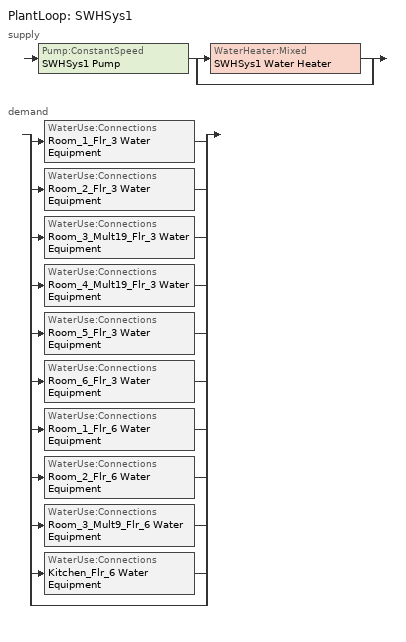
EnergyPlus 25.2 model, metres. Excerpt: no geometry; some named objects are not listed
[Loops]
PlantLoop 'SWHSys1'
 supply: Pump:ConstantSpeed 'SWHSys1 Pump' > split
  | WaterHeater:Mixed 'SWHSys1 Water Heater'
  | bypass
 demand: split
  | WaterUse:Connections 'Room_1_Flr_3 Water Equipment'
  | WaterUse:Connections 'Room_2_Flr_3 Water Equipment'
  | WaterUse:Connections 'Room_3_Mult19_Flr_3 Water Equipment'
  | WaterUse:Connections 'Room_4_Mult19_Flr_3 Water Equipment'
  | WaterUse:Connections 'Room_5_Flr_3 Water Equipment'
  | WaterUse:Connections 'Room_6_Flr_3 Water Equipment'
  | WaterUse:Connections 'Room_1_Flr_6 Water Equipment'
  | WaterUse:Connections 'Room_2_Flr_6 Water Equipment'
  | WaterUse:Connections 'Room_3_Mult9_Flr_6 Water Equipment'
  | WaterUse:Connections 'Kitchen_Flr_6 Water Equipment'
  | bypass
[Sizing:Plant]
SWHSys1: Loop Type=Heating; Design Loop Exit Temperature=60; Loop Design Temperature Difference=5
[Pump:ConstantSpeed]
SWHSys1 Pump: Design Flow Rate=autosize; Design Pump Head=29891; Design Power Consumption=AUTOSIZE; Motor Efficiency=0.3; Fraction of Motor Inefficiencies to Fluid Stream=0; Pump Control Type=Intermittent
[WaterHeater:Mixed]
SWHSys1 Water Heater: Tank Volume=2.27125; Setpoint Temperature Schedule=SWHSys1 Water Heater Setpoint Temperature Schedule Name; Deadband Temperature Difference=2; Maximum Temperature Limit=82.2222; Heater Control Type=Cycle; Heater Maximum Capacity=175842.6; Heater Fuel Type=NATURALGAS; Heater Thermal Efficiency=0.95; Off Cycle Parasitic Fuel Consumption Rate=13443.3; Off Cycle Parasitic Fuel Type=NATURALGAS; Off Cycle Parasitic Heat Fraction to Tank=0; On Cycle Parasitic Fuel Consumption Rate=13443.3; On Cycle Parasitic Fuel Type=NATURALGAS; Ambient Temperature Indicator=zone; Ambient Temperature Zone=BASEMENT; Off Cycle Loss Coefficient to Ambient Temperature=15.601; On Cycle Loss Coefficient to Ambient Temperature=15.601; Use Side Effectiveness=1; Source Side Effectiveness=1; Use Side Design Flow Rate=AUTOSIZE; Source Side Design Flow Rate=AUTOSIZE; Indirect Water Heating Recovery Time=1.5
[PlantLoop]
SWHSys1: Fluid Type=WATER; Plant Equipment Operation Scheme=SWHSys1 Loop Operation Scheme List; Maximum Loop Temperature=60; Minimum Loop Temperature=10; Maximum Loop Flow Rate=AUTOSIZE; Minimum Loop Flow Rate=0; Plant Loop Volume=AUTOSIZE; Load Distribution Scheme=Optimal
[PlantEquipmentList]
SWHSys1 Equipment List: SWHSys1 Water Heater
[PlantEquipmentOperation:HeatingLoad]
SWHSys1 Operation Scheme: Load Range 1 Lower Limit=0; Load Range 1 Upper Limit=1000000000000000; Range 1 Equipment List=SWHSys1 Equipment List
[PlantEquipmentOperationSchemes]
SWHSys1 Loop Operation Scheme List: Control Scheme 1=SWHSys1 Operation Scheme; Control Scheme 1 Schedule=PlantOnSched
[SetpointManager:Scheduled]
SWHSys1 Loop Setpoint Manager: Control Variable=Temperature; Schedule=SWHSys1-Loop-Temp-Schedule; Setpoint Node or NodeList=SWHSys1 Supply Outlet Node
[Generator:PVWatts]
PV_module: PVWatts Version=5; DC System Capacity=41465.2; Module Type=Premium; Array Type=FixedOpenRack; System Losses=0.113; Array Geometry Type=TiltAzimuth; Tilt Angle=0; Azimuth Angle=180
[ElectricLoadCenter:Inverter:PVWatts]
PV_Inverter: DC to AC Size Ratio=1.2; Inverter Efficiency=0.96
[ElectricLoadCenter:Generators]
PV_Generator: Generator 1=PV_module; Generator 1 Rated Electric Power Output=41465.2; Generator 1 Availability Schedule=PV_SCH
[ElectricLoadCenter:Distribution]
Generator: Generator List=PV_Generator; Generator Operation Scheme Type=Baseload; Electrical Buss Type=DirectCurrentWithInverter; Inverter=PV_Inverter
[WaterUse:Equipment] EndUse Subcategory=WaterUse
Name | Peak Flow Rate | Flow Rate Fraction Schedule | Target Temperature Schedule | Hot Water Supply Temperature Schedule | Zone | Sensible Fraction Schedule | Latent Fraction Schedule
Room_1_Flr_3 Water Equipment | 1.31389e-06 | GuestRoom_SWH_Sch | Room_1_Flr_3 Water Equipment Temp Sched | Room_1_Flr_3 Water Equipment Hot Supply Temp Sched | Room_1_Flr_3 | Room_1_Flr_3 Water Equipment Sensible fract sched | Room_1_Flr_3 Water Equipment Latent fract sched
Room_2_Flr_3 Water Equipment | 1.31389e-06 | GuestRoom_SWH_Sch | Room_2_Flr_3 Water Equipment Temp Sched | Room_2_Flr_3 Water Equipment Hot Supply Temp Sched | Room_2_Flr_3 | Room_2_Flr_3 Water Equipment Sensible fract sched | Room_2_Flr_3 Water Equipment Latent fract sched
Room_3_Mult19_Flr_3 Water Equipment | 1.31389e-06 | GuestRoom_SWH_Sch | Room_3_Mult19_Flr_3 Water Equipment Temp Sched | Room_3_Mult19_Flr_3 Water Equipment Hot Supply Temp Sched | Room_3_Mult19_Flr_3 | Room_3_Mult19_Flr_3 Water Equipment Sensible fract sched | Room_3_Mult19_Flr_3 Water Equipment Latent fract sched
Room_4_Mult19_Flr_3 Water Equipment | 1.31389e-06 | GuestRoom_SWH_Sch | Room_4_Mult19_Flr_3 Water Equipment Temp Sched | Room_4_Mult19_Flr_3 Water Equipment Hot Supply Temp Sched | Room_4_Mult19_Flr_3 | Room_4_Mult19_Flr_3 Water Equipment Sensible fract sched | Room_4_Mult19_Flr_3 Water Equipment Latent fract sched
Room_5_Flr_3 Water Equipment | 1.31389e-06 | GuestRoom_SWH_Sch | Room_5_Flr_3 Water Equipment Temp Sched | Room_5_Flr_3 Water Equipment Hot Supply Temp Sched | Room_5_Flr_3 | Room_5_Flr_3 Water Equipment Sensible fract sched | Room_5_Flr_3 Water Equipment Latent fract sched
Room_6_Flr_3 Water Equipment | 1.31389e-06 | GuestRoom_SWH_Sch | Room_6_Flr_3 Water Equipment Temp Sched | Room_6_Flr_3 Water Equipment Hot Supply Temp Sched | Room_6_Flr_3 | Room_6_Flr_3 Water Equipment Sensible fract sched | Room_6_Flr_3 Water Equipment Latent fract sched
Room_1_Flr_6 Water Equipment | 1.31389e-06 | GuestRoom_SWH_Sch | Room_1_Flr_6 Water Equipment Temp Sched | Room_1_Flr_6 Water Equipment Hot Supply Temp Sched | Room_1_Flr_6 | Room_1_Flr_6 Water Equipment Sensible fract sched | Room_1_Flr_6 Water Equipment Latent fract sched
Room_2_Flr_6 Water Equipment | 1.31389e-06 | GuestRoom_SWH_Sch | Room_2_Flr_6 Water Equipment Temp Sched | Room_2_Flr_6 Water Equipment Hot Supply Temp Sched | Room_2_Flr_6 | Room_2_Flr_6 Water Equipment Sensible fract sched | Room_2_Flr_6 Water Equipment Latent fract sched
Room_3_Mult9_Flr_6 Water Equipment | 1.31389e-06 | GuestRoom_SWH_Sch | Room_3_Mult9_Flr_6 Water Equipment Temp Sched | Room_3_Mult9_Flr_6 Water Equipment Hot Supply Temp Sched | Room_3_Mult9_Flr_6 | Room_3_Mult9_Flr_6 Water Equipment Sensible fract sched | Room_3_Mult9_Flr_6 Water Equipment Latent fract sched
Kitchen_Flr_6 Water Equipment | 0.00013985 | BLDG_SWH_SCH | Kitchen_Flr_6 Water Equipment Temp Sched | Kitchen_Flr_6 Water Equipment Hot Supply Temp Sched | Kitchen_Flr_6 | Kitchen_Flr_6 Water Equipment Sensible fract sched | Kitchen_Flr_6 Water Equipment Latent fract sched
[WaterUse:Connections]
Name | Water Use Equipment 1
Room_1_Flr_3 Water Equipment | Room_1_Flr_3 Water Equipment
Room_2_Flr_3 Water Equipment | Room_2_Flr_3 Water Equipment
Room_3_Mult19_Flr_3 Water Equipment | Room_3_Mult19_Flr_3 Water Equipment
Room_4_Mult19_Flr_3 Water Equipment | Room_4_Mult19_Flr_3 Water Equipment
Room_5_Flr_3 Water Equipment | Room_5_Flr_3 Water Equipment
Room_6_Flr_3 Water Equipment | Room_6_Flr_3 Water Equipment
Room_1_Flr_6 Water Equipment | Room_1_Flr_6 Water Equipment
Room_2_Flr_6 Water Equipment | Room_2_Flr_6 Water Equipment
Room_3_Mult9_Flr_6 Water Equipment | Room_3_Mult9_Flr_6 Water Equipment
Kitchen_Flr_6 Water Equipment | Kitchen_Flr_6 Water Equipment
[Schedule:Compact]
PV_SCH; PlantOnSched: Through: 12/31, For: AllDays, Until: 24:00, 1
BLDG_SWH_SCH: Through: 12/31, For: Weekdays SummerDesignDay, Until: 01:00, 0.2, Until: 04:00, 0.15, Until: 05:00, 0.2, Until: 06:00, 0.25, Until: 07:00, 0.5, Until: 08:00, 0.6, Until: 09:00, 0.55, Until: 10:00, 0.45, Until: 11:00, 0.4, Until: 12:00, 0.45, Until: 13:00, 0.4, Until: 14:00, 0.35, Until: 17:00, 0.3, Until: 18:00, 0.4, Until: 19:00, 0.55, Until: 20:00, 0.6, Until: 21:00, 0.5, Until: 22:00, 0.55, Until: 23:00, 0.45, Until: 24:00, 0.25, For: Saturday WinterDesignDay, Until: 01:00, 0.2, Until: 04:00, 0.15, Until: 05:00, 0.2, Until: 06:00, 0.25, Until: 07:00, 0.4, Until: 10:00, 0.5, Until: 11:00, 0.45, Until: 13:00, 0.5, Until: 14:00, 0.45, Until: 16:00, 0.4, Until: 17:00, 0.35, Until: 18:00, 0.4, Until: 20:00, 0.55, Until: 21:00, 0.5, Until: 22:00, 0.55, Until: 23:00, 0.4, Until: 24:00, 0.3, For: Sunday Holidays AllOtherDays, Until: 01:00, 0.25, Until: 05:00, 0.2, Until: 06:00, 0.3, Until: 09:00, 0.5, Until: 10:00, 0.55, Until: 12:00, 0.5, Until: 14:00, 0.4, Until: 17:00, 0.3, Until: 18:00, 0.4, Until: 20:00, 0.5, Until: 21:00, 0.4, Until: 22:00, 0.5, Until: 23:00, 0.4, Until: 24:00, 0.2
GuestRoom_SWH_Sch: Through: 12/31, For: Weekdays, Until: 01:00, 0.2, Until: 04:00, 0.15, Until: 05:00, 0.2, Until: 06:00, 0.35, Until: 07:00, 0.6, Until: 08:00, 0.8, Until: 09:00, 0.55, Until: 10:00, 0.4, Until: 11:00, 0.3, Until: 17:00, 0.2, Until: 18:00, 0.3, Until: 19:00, 0.55, Until: 21:00, 0.4, Until: 22:00, 0.6, Until: 23:00, 0.45, Until: 24:00, 0.25, For: AllOtherDays, Until: 01:00, 0.2, Until: 04:00, 0.15, Until: 05:00, 0.2, Until: 06:00, 0.25, Until: 07:00, 0.35, Until: 08:00, 0.6, Until: 09:00, 0.8, Until: 10:00, 0.55, Until: 11:00, 0.4, Until: 12:00, 0.3, Until: 17:00, 0.2, Until: 18:00, 0.25, Until: 19:00, 0.3, Until: 22:00, 0.4, Until: 23:00, 0.6, Until: 24:00, 0.35
Room_1_Flr_3 Water Equipment Latent fract sched; Room_2_Flr_3 Water Equipment Latent fract sched; Room_3_Mult19_Flr_3 Water Equipment Latent fract sched; Room_4_Mult19_Flr_3 Water Equipment Latent fract sched; Room_5_Flr_3 Water Equipment Latent fract sched; Room_6_Flr_3 Water Equipment Latent fract sched; Room_1_Flr_6 Water Equipment Latent fract sched; Room_2_Flr_6 Water Equipment Latent fract sched; Room_3_Mult9_Flr_6 Water Equipment Latent fract sched; Kitchen_Flr_6 Water Equipment Latent fract sched: Through: 12/31, For: AllDays, Until: 24:00, 0.05
Room_1_Flr_3 Water Equipment Sensible fract sched; Room_2_Flr_3 Water Equipment Sensible fract sched; Room_3_Mult19_Flr_3 Water Equipment Sensible fract sched; Room_4_Mult19_Flr_3 Water Equipment Sensible fract sched; Room_5_Flr_3 Water Equipment Sensible fract sched; Room_6_Flr_3 Water Equipment Sensible fract sched; Room_1_Flr_6 Water Equipment Sensible fract sched; Room_2_Flr_6 Water Equipment Sensible fract sched; Room_3_Mult9_Flr_6 Water Equipment Sensible fract sched; Kitchen_Flr_6 Water Equipment Sensible fract sched: Through: 12/31, For: AllDays, Until: 24:00, 0.2
Room_1_Flr_3 Water Equipment Temp Sched; Room_2_Flr_3 Water Equipment Temp Sched; Room_3_Mult19_Flr_3 Water Equipment Temp Sched; Room_4_Mult19_Flr_3 Water Equipment Temp Sched; Room_5_Flr_3 Water Equipment Temp Sched; Room_6_Flr_3 Water Equipment Temp Sched; Room_1_Flr_6 Water Equipment Temp Sched; Room_2_Flr_6 Water Equipment Temp Sched; Room_3_Mult9_Flr_6 Water Equipment Temp Sched; Kitchen_Flr_6 Water Equipment Temp Sched; SWHSys1-Loop-Temp-Schedule; SWHSys1 Water Heater Setpoint Temperature Schedule Name: Through: 12/31, For: AllDays, Until: 24:00, 60
Room_1_Flr_3 Water Equipment Hot Supply Temp Sched; Room_2_Flr_3 Water Equipment Hot Supply Temp Sched; Room_3_Mult19_Flr_3 Water Equipment Hot Supply Temp Sched; Room_4_Mult19_Flr_3 Water Equipment Hot Supply Temp Sched; Room_5_Flr_3 Water Equipment Hot Supply Temp Sched; Room_6_Flr_3 Water Equipment Hot Supply Temp Sched; Room_1_Flr_6 Water Equipment Hot Supply Temp Sched; Room_2_Flr_6 Water Equipment Hot Supply Temp Sched; Room_3_Mult9_Flr_6 Water Equipment Hot Supply Temp Sched; Kitchen_Flr_6 Water Equipment Hot Supply Temp Sched: Through: 12/31, For: AllDays, Until: 24:00, 55
